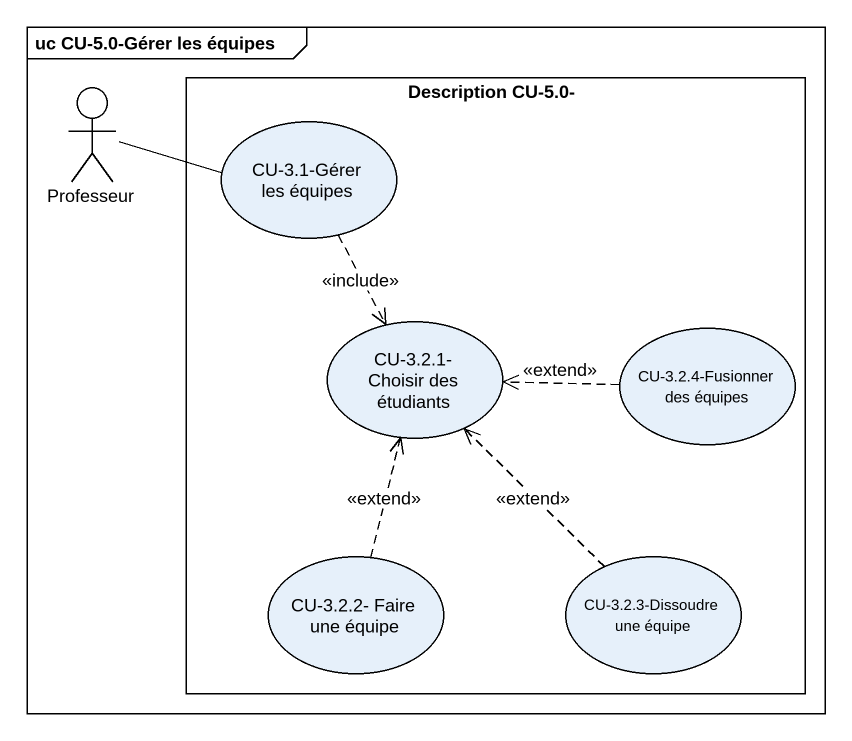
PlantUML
@startuml
mainframe uc CU-5.0-Gérer les équipes
actor Professeur
rectangle "Description CU-5.0-" as Description_CU_5_0 {
  usecase "CU-3.1-Gérer les équipes" as CU_3_1_Gérer_les_équipes
  usecase "CU-3.2.1- Choisir des étudiants" as CU_3_2_1_Choisir_des
  usecase "CU-3.2.4-Fusionner des équipes" as CU_3_2_4_Fusionner_des
  usecase "CU-3.2.2- Faire une équipe" as CU_3_2_2_Faire_une_équipe
  usecase "CU-3.2.3-Dissoudre une équipe" as CU_3_2_3_Dissoudre_une
}
Professeur -right- CU_3_1_Gérer_les_équipes
CU_3_1_Gérer_les_équipes ..> CU_3_2_1_Choisir_des : <<include>>
CU_3_2_4_Fusionner_des .left.> CU_3_2_1_Choisir_des : <<extend>>
CU_3_2_2_Faire_une_équipe .up.> CU_3_2_1_Choisir_des : <<extend>>
CU_3_2_3_Dissoudre_une .up.> CU_3_2_1_Choisir_des : <<extend>>
@enduml
